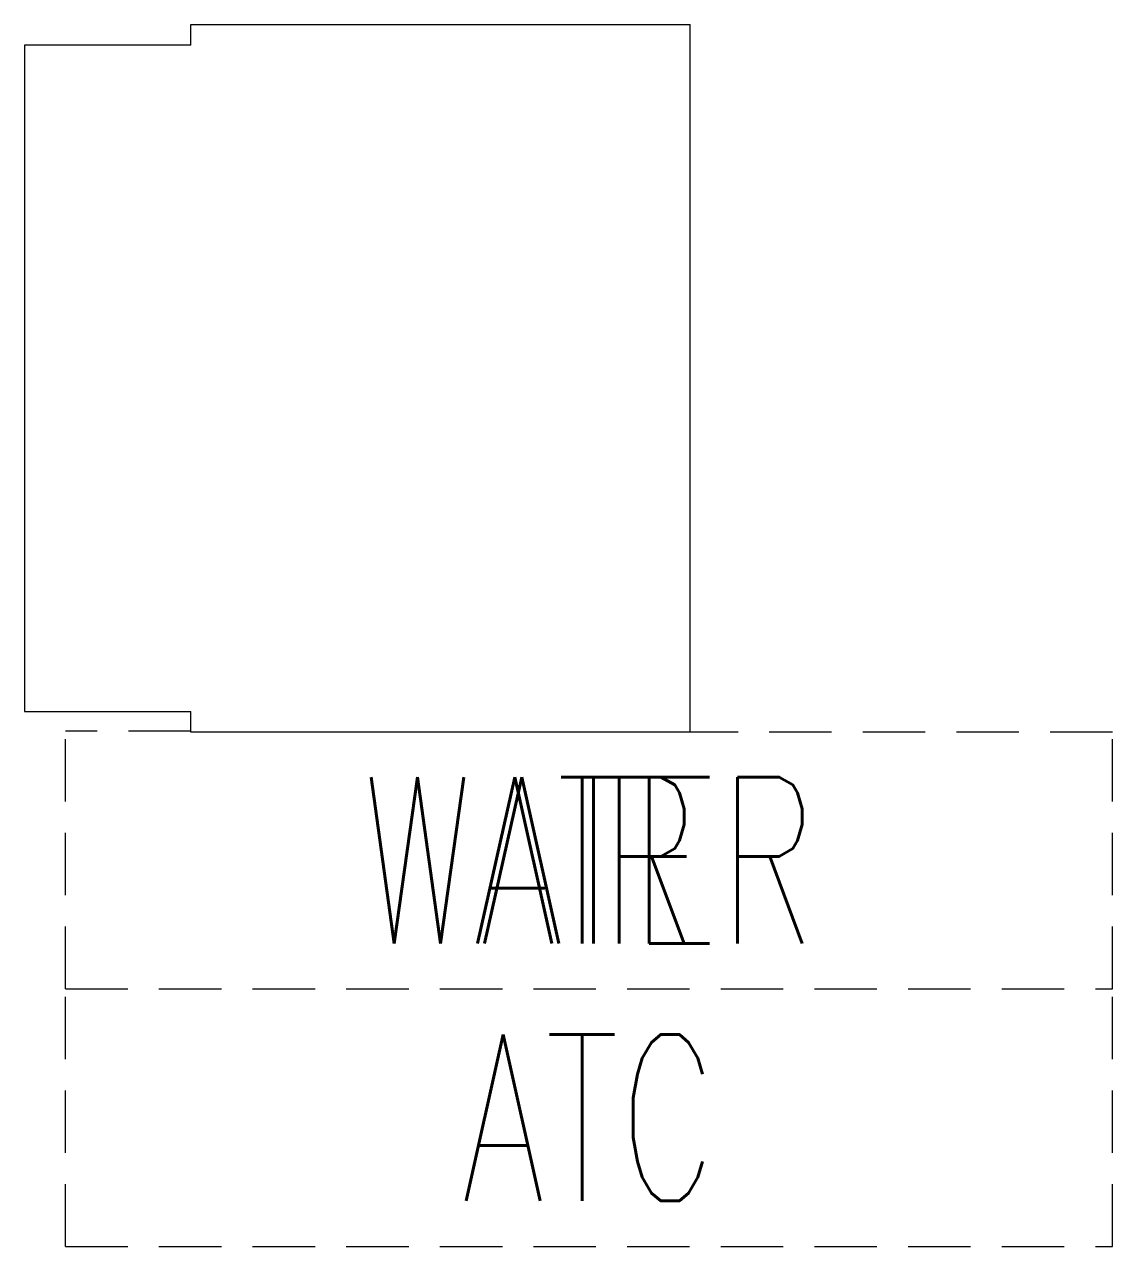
# Model space of a CAD drawing. Extents: x 0 to 52.3, y -41.7 to 17.
import ezdxf
from ezdxf.enums import TextEntityAlignment as Align

# ---------------------------------------------------------------- set-up
doc = ezdxf.new("R2010")
doc.units = 0
doc.header["$LTSCALE"] = 48
doc.header["$MEASUREMENT"] = 0
doc.linetypes.add('HIDDEN4', pattern=[0.09375, 0.0625, -0.03125])
doc.layers.get('0').update_dxf_attribs({"linetype": 'CONTINUOUS'})
for name, color, linetype in [('M-BLKA', 4, 'CONTINUOUS'), ('M-TRBX-AIRT', 4, 'CONTINUOUS'), ('M-TRBX-WTRT', 4, 'CONTINUOUS')]:
    doc.layers.add(name, color=color, linetype=linetype)
doc.styles.add('BRA-NRW1', font='romans.shx', dxfattribs={"width": 0.65, "height": 8})

msp = doc.modelspace()

# ---------------------------------------------------------------- linework, layer by layer
for p, q in [((8, 17), (32, 17)), ((8, 16), (8, 17)), ((32, -17), (32, 17)), ((0, 16), (0, -16)), ((8, 16), (0, 16)), ((0, -16), (8, -16)), ((8, -17), (8, -16)), ((32, -17), (8, -17))]:
    msp.add_line(p, q)
at = {"color": 11, "linetype": 'HIDDEN4'}
for p, q in [((8, -16.956), (1.967, -16.956)), ((1.967, -29.332), (1.967, -16.956)), ((52.294, -17), (32, -17)), ((52.294, -29.332), (52.294, -17)), ((1.967, -29.332), (52.294, -29.332)), ((1.967, -41.709), (1.967, -29.332)), ((52.294, -41.709), (52.294, -29.332)), ((1.967, -41.709), (52.294, -41.709))]:
    msp.add_line(p, q, dxfattribs=at)

# ---------------------------------------------------------------- texts
at = {"layer": 'M-BLKA', "style": 'BRA-NRW1', "width": 0.65}
msp.add_attdef('ATC', text='-', height=8, dxfattribs=at).set_placement((27.13, -35.52), align=Align.MIDDLE_CENTER)
at = {"layer": 'M-TRBX-AIRT', "style": 'BRA-NRW1', "width": 0.65}
msp.add_attdef('AIR', text='-', height=8, dxfattribs=at).set_placement((27.13, -23.155), align=Align.MIDDLE_CENTER)
at = {"layer": 'M-TRBX-WTRT', "style": 'BRA-NRW1', "width": 0.65}
msp.add_attdef('WATER', text='-', height=8, dxfattribs=at).set_placement((27.13, -23.155), align=Align.MIDDLE_CENTER)

doc.saveas('drawing.dxf')
